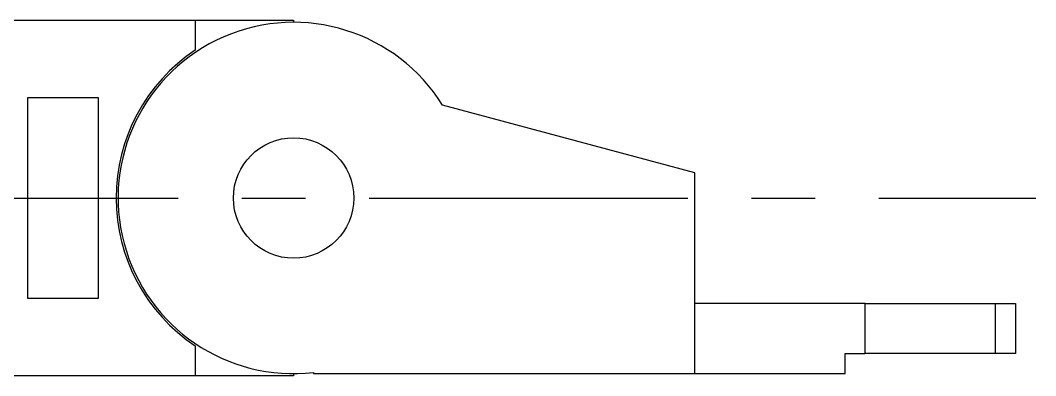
# Model space of a CAD drawing. Extents: x -174 to 743, y -570 to 74.
# Drawn here: x 432.9 to 534.2, y -535.4 to -500 of the extents above; entities that cross this region are included whole.
import ezdxf

# ---------------------------------------------------------------- set-up
doc = ezdxf.new("R2010")
doc.units = 0
doc.linetypes.add('CENTER', pattern=[50.8, 31.75, -6.35, 6.35, -6.35])
doc.layers.get('0').update_dxf_attribs({"linetype": 'CONTINUOUS'})
doc.layers.add('CENTER', color=1, linetype='CONTINUOUS')

msp = doc.modelspace()

# ---------------------------------------------------------------- linework, layer by layer
at = {"color": 7, "linetype": 'CONTINUOUS'}
for p, q in [((414.194858, -500), (450.394858, -500)), ((450.394858, -500), (460.194858, -500)), ((450.394858, -500), (450.394858, -502.960597)), ((460.194858, -500), (460.194858, -500.2)), ((433.694858, -527.7), (433.694858, -507.7)), ((433.694858, -507.7), (440.694858, -507.7)), ((440.694858, -507.7), (440.694858, -527.7)), ((500.194858, -515.2), (475.059791, -508.465079)), ((500.194858, -535.2), (500.194858, -515.2)), ((440.694858, -527.7), (433.694858, -527.7)), ((517.194858, -528.2), (500.194858, -528.2)), ((517.194858, -528.2), (530.194858, -528.2)), ((517.194858, -533.2), (517.194858, -528.2)), ((530.194858, -533.2), (530.194858, -528.2)), ((530.194858, -528.2), (532.194858, -528.2)), ((532.194858, -528.2), (532.194858, -533.2)), ((450.394858, -532.439403), (450.394858, -535.4)), ((515.194858, -533.2), (517.194858, -533.2)), ((515.194858, -535.2), (515.194858, -533.2)), ((530.194858, -533.2), (517.194858, -533.2)), ((532.194858, -533.2), (530.194858, -533.2)), ((450.394858, -535.4), (414.194858, -535.4)), ((460.194858, -535.4), (450.394858, -535.4)), ((460.194858, -535.2), (460.194858, -535.4)), ((462.194858, -535.085339), (462.194858, -535.2)), ((462.194858, -535.2), (500.194858, -535.2)), ((500.194858, -535.2), (515.194858, -535.2))]:
    msp.add_line(p, q, dxfattribs=at)
msp.add_circle((460.194858, -517.7), 6, dxfattribs=at)
for radius, start, end in [(17.5, 31.850843, 276.562428), (17.7, 123.619316, 236.380684)]:
    msp.add_arc((460.194858, -517.7), radius, start, end, dxfattribs=at)
at = {"layer": 'CENTER', "color": 1, "linetype": 'CENTER'}
msp.add_line((213.741502, -517.7), (534.194858, -517.7), dxfattribs=at)

doc.saveas('drawing.dxf')
